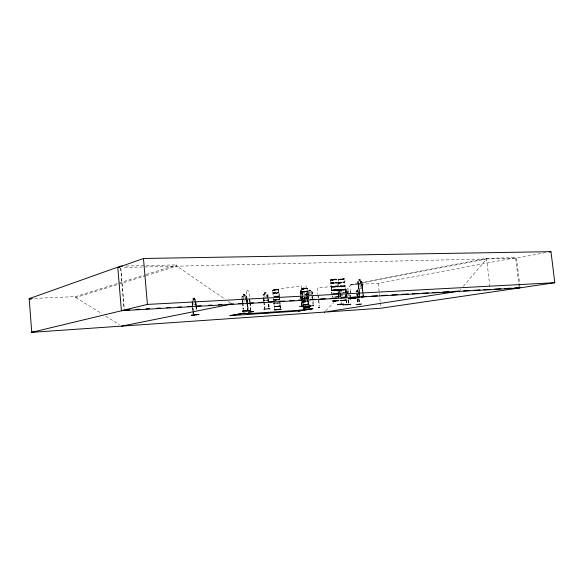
<?xml version="1.0" encoding="UTF-8"?>
<svg xmlns="http://www.w3.org/2000/svg" width="584" height="584" viewBox="0 0 584 584"><rect width="100%" height="100%" fill="white"/><g stroke="black" fill="none" stroke-linecap="round" stroke-linejoin="round"><path stroke-width="0.44" stroke-dasharray="2.92 2.19" d="M337.888 289.627L337.231 289.956M338.822 286.452L345.195 285.904L338.8 286.51L345.159 286.262L345.889 292.737M345.151 286.138L338.793 286.722L343.173 286.7L345.144 286.321L345.144 285.912L342.341 286.394M332.406 279.356L330.434 279.758L330.77 282.955L337.18 282.605L335.88 282.203L330.77 282.89L331.164 286.729L330.843 283.517L335.231 282.875L337.143 282.875L337.567 286.291L337.289 286.751L333.136 287.299M337.143 282.875L336.479 283.123M338.713 297.417L337.567 286.342M274.553 309.681L274.276 306.958L280.189 306.381L274.276 306.958L273.94 303.468L277.853 302.935M280.181 306.293L274.246 306.819L280.225 306.082L274.232 306.403M330.726 283.262L337.136 282.525M331.186 287.189L331.873 293.606L331.157 286.627L336.851 285.934M338.778 279.269L338.092 279.466L338.822 286.335M336.712 297.103L338.669 296.942L337.961 297.073M303.067 301.475L303.22 301.964L308.155 301.497M305.14 291.569L307.753 291.46L301.921 291.905L301.651 288.861L307.359 288.277M308.089 294.883L307.374 294.467L302.811 294.927M303.271 298.541L302.563 298.439L302.614 296.862M302.636 296.876L302.578 298.534M335.588 279.386L330.42 279.765L330.77 282.984M331.493 290.577L334.318 290.08M336.121 279.692L336.815 279.137L334.004 279.809M337.888 289.774L336.464 290.138M340.939 290.358C335.632 289.978 342.947 289.613 345.305 289.481M338.757 279.897L344.458 278.853L343.144 279.495M301.614 288.941L302.855 288.934M303.811 298.548L308.418 298.03L304.293 297.971M276.356 299.862L273.524 299.869L279.181 299.125M347.641 297.066L347.692 295.606M331.164 286.627L337.552 286.394L331.15 287.102L333.953 286.554M340.406 296.767L340.53 295.314L340.472 296.811M331.113 286.978L337.516 286.16M331.559 290.416L332.172 290.482M333.719 290.679L331.588 290.796L334.34 290.263M334.668 293.504L338.282 293.212L336.975 293.438M338.457 283.094L344.786 282.364L343.604 282.51M273.889 302.972L273.94 303.454M307.761 291.438L306.49 291.095L302.198 291.774M308.096 294.869L306.228 294.898M274.181 306.637L280.218 306.053L279.838 302.913M357.999 295.643L358.109 294.424M338.428 282.766L344.815 282.233L338.443 282.977M279.218 296.336C281.597 288.752 270.158 298.074 272.626 290.036M362.014 288.022L361.832 281.743L361.343 281.145L358.211 281.284L357.89 281.926L358.211 281.284M336.807 279.262L336.158 279.188M195.968 306.25L196.253 304.534M272.903 293.095L278.911 292.715L276.101 292.832M330.741 283.16L337.165 282.649L330.748 283.328L333.566 282.802M338.764 279.897L338.078 279.481L339.91 279.634M338.173 279.765L340.005 279.539M337.486 286.094L336.844 285.941M338.399 282.897L338.676 282.481M356.809 291.496L356.685 292.066L356.809 291.496L357.904 291.175L358.123 291.635M332.165 290.087L337.815 289.525L336.231 290.095M278.897 292.774L272.969 293.54L273.254 296.438M332.084 293.475L338.282 293.197L333.092 293.511M312.601 296.212L312.279 297.818L308.593 298.183L307.899 296.679M268.319 298.877L267.983 300.534L264.202 300.862L263.501 299.293M339.457 289.956L340.472 289.898M246.762 302.446L247.12 300.782M335.793 297.147L338.567 296.65L332.895 297.139M307.739 291.547L308.089 294.774L307.52 294.883M340.195 279.772L339.457 279.663L344.407 278.948L340.092 279.174M338.435 282.634C341.019 282.612 347.998 283.006 343.779 278.758M344.691 281.992L340.406 282.174M342.312 286.175L345.078 285.7L344.764 282.532L339.676 283.291M343.509 289.941L345.531 289.562L344.881 289.204M331.515 290.263L337.26 289.846M338.063 279.51L338.727 279.583M303.709 298.563L308.294 297.701M276.546 289.591L278.597 289.569L277.801 289.409M300.249 292.54L300.468 291.993L301.563 305.527M307.746 291.533L301.453 292.058L301.366 290.474L300.702 290.496M343.604 289.423L345.538 289.547M278.897 292.788L272.932 293.387L277.809 292.657M356.919 291.993L357.101 291.445M345.786 292.569L345.589 292.504M344.217 289.664L344.049 289.679M335.362 279.466L335.092 279.451M307.753 298.183L307.031 298.263M345.859 296.803L345.319 291.613L345.859 291.095M345.29 291.591L345.472 291.08M277.524 289.744L278.561 289.62L272.932 290.138M276.356 299.899L278.166 299.709L277.714 299.687M340.669 296.57L340.114 291.285L339.837 290.737L338.238 290.693L338.048 291.219M338.078 291.241L338.253 290.744M195.443 303.293L194.91 304.724L193.706 304.899L192.939 303.658L192.727 301.329M345.94 296.351L343.523 296.344M332.778 290.759L333.201 290.635M302.972 289.022L304.979 288.752M274.363 290.35L273.954 290.314L276.174 290.058M275.663 300.139L275.006 300.271M300.862 292.073L301.892 305.512M338.669 290.766L338.53 289.197L339.048 297.402M263.128 294.964L263.618 294.373M242.601 303.979L241.871 296.811L243.426 296.103L243.273 294.475L244.886 294.343L245.039 295.971L245.835 296.511L246.127 299.548M241.915 296.833L242.411 296.241M459.783 290.445L460.951 289.073M463.287 286.335L486.625 258.931L350.801 285.109L343.253 292.832M192.654 300.556L193.253 299.906L193.019 298.19L193.216 299.906M325.653 310.841L333.822 302.476M338.851 297.329L342.625 293.475M337.895 289.949L336.202 289.949M307.425 288.445L302.848 288.941M305.176 298.22L302.563 298.424L307.301 298.168M278.991 299.526L279.553 299.307L278.166 299.154M277.108 299.672L273.743 299.913M309.046 291.817L308.315 292.416L308.608 295.336M306.629 293.526L307.775 304.914M306.053 299.351L307.841 298.387M263.223 295.927L263.669 295.891M268.698 306.965L267.611 295.533L268.888 308.71M268.034 295.511L267.589 295.548M279.532 299.534L277.867 299.84M276.546 289.576L272.582 290.058L274.524 290.277M246.411 297.424L246.857 297.387M272.786 290.087L275.013 289.73M272.976 290.416L273.159 290.182M273.925 290.365L274.838 290.284L274.305 290.153M277.028 289.795L277.086 289.708M276.867 289.62L278.546 289.803L273.976 290.409M273.071 292.891L275.677 292.912M278.517 289.503L278.816 292.409L277.809 292.657M274.911 299.979L273.524 299.891L274.093 299.826M306.191 288.584L301.702 289.146L307.396 288.627L305.972 288.532M275.779 300.183L275.203 300.264M302.855 289.058L303.563 288.949L301.673 289.029L307.432 288.372L305.695 288.671M303.57 288.963L302.884 289.219M277.823 299.504L279.444 299.22M279.517 299.716L274.962 300.22M330.712 279.999L332.661 280.035L330.442 279.838L331.69 279.597M331.967 279.962L332.398 279.918M331.916 279.962L332.624 280.028L332.106 280.137M335.019 279.429L336.53 279.283M334.982 279.481L335.457 279.364M336.515 279.269L334.844 279.101L335.559 279.072M307.366 288.335L307.666 291.161L300.432 292.051M307.724 291.358L302.008 292.263L302.665 298.95M338.129 279.575L340.1 279.188M339.771 279.824L339.574 279.802M343.195 279.123L342.757 279.152L343.144 279.115M308.009 294.577L303.972 294.949M338.508 283.189L343.604 282.51M302.643 298.329L303.673 298.249M337.479 286.058L334.698 286.525M337.523 286.262L331.135 286.912M306.695 298.227L307.177 298.234L306.804 298.212M308.337 297.825L307.717 297.891M332.909 290.584L333.435 290.511M333.471 290.62L332.807 290.774L337.866 290.153M307.002 301.475L302.906 301.694L303.972 301.49M302.972 301.906L305.381 301.519M340.508 290.08L339.246 290.409L344.246 290.036M340.633 290.292L342.713 290.051M340.698 290.284L341.326 290.226M343.764 289.774L344.246 289.715M302.826 299.833L303.271 305.125L303.789 304.592L308.746 304.125M305.833 304.833C296.088 305.403 319.039 303.184 303.841 305.162L309.067 304.447L307.279 304.476M345.816 292.548L345.129 292.73M306.454 304.636L309.053 304.549L306.622 305.125M34.566 298.409L75.708 296.584L145.358 274.736M146.226 274.465L176.704 264.91L176.806 266.107L225.234 299.38M75.708 296.584L75.781 297.512L145.241 275.918M146.109 275.648L176.806 266.107M357.131 291.401L356.933 289.971L357.437 289.876M356.824 291.54L356.977 289.963M357.904 291.226L357.444 289.825L357.824 291.737M357.152 291.927L357.591 291.803M357.437 294.613L357.875 294.489M273.064 292.891L278.904 292.65L272.947 293.212M342.772 278.984L343.713 279.072M342.815 279.152L343.144 279.079M306.177 288.525L305.994 288.613M273.4 296.373L274.254 296.205M278.729 296.416L279.24 296.256L276.444 296.322M338.669 282.481L340.414 282.174M274.078 299.599L273.896 299.804M278.488 299.614L279.006 299.548L277.962 299.548M277.699 299.745C279.094 299.409 270.669 300.497 275.195 300.256M276.772 299.782L277.926 299.716M344.48 286.496L344.903 286.401M331.734 290.182L332.785 290.146M274.356 302.957L273.852 303.103L277.437 302.928M332.734 290.255L331.537 290.387L334.282 289.708M339.428 289.722L344.859 289.116L340.443 289.533M339.443 289.919L339.881 289.868M279.692 302.972L273.947 303.468M339.486 290.277L339.91 290.19M302.797 298.402L307.724 297.869M343.903 289.584L345.509 289.248L344.801 289.467M344.151 289.737L342.698 289.898M344.815 289.627L344.1 289.752L345.502 289.394M306.812 298.103L307.177 298.234M308.367 298.081L306.637 298.059M307.826 298.387L308.367 298.256L308.06 295.11M337.946 293.037L335.406 293.416M359.109 281.24L358.934 279.524L360.262 279.466L360.401 281.196M360.219 279.473L361.423 284.999L360.905 286.401L359.671 286.459L358.861 285.116L358.525 281.904L359.123 281.305L358.934 279.524M361.306 281.152L361.832 281.743M359.408 291.671L358.481 282.919L359.291 291.693M350.801 285.109L350.75 284.642L486.56 258.354L515.621 257.69L519.11 286.824M362.978 295.884L361.715 282.773L363.19 296.738M363.46 295.847L362.08 282.758L363.343 295.869M362.314 286.342L362.051 288.073L358.934 288.226L357.809 281.911L359.109 293.46M350.75 284.642L378.264 283.408L515.621 257.69M545.682 252.653L515.687 258.252L122.319 267.472M273.151 290.182L277.254 289.722M274.794 290.27L272.969 290.423L273.4 290.423M278.05 289.781L276.889 289.854M336.128 279.692L334.019 280.006M338.771 279.262L342.509 278.816M339.406 279.481L338.114 279.641M343.137 279.298L343.728 279.203M348.779 294.007L348.487 291.518M350.714 298.066L350.363 291.423L350.677 296.402M336.486 283.123L330.836 283.583M302.935 289.153L303.461 289.109M274.071 299.599L275.955 299.337M274.078 299.804L278.787 299.322M307.469 294.686L305.6 294.949M278.51 299.753L279.021 299.672M333.449 290.722L331.763 290.474M336.625 290.219L337.216 290.131M340.443 289.62L339.406 289.89M339.859 289.839L341.998 289.701M344.239 290.036L345.509 289.715L344.91 289.671M303.14 298.147L304.3 298.052M307.286 298.044L307.812 298.066M193.019 298.19L194.348 298.001L195.37 302.512M196.261 304.687L195.384 299.526L192.333 299.979L191.968 300.636M331.675 279.473L336.158 279.174M193.304 300.461L194.516 300.278L194.793 303.388L193.581 303.563M335.515 279.488L332.106 279.955M339.399 279.481L344.414 279.137M339.742 279.772L340.041 279.583M343.151 279.495L339.326 279.889M273.655 290.087L274.305 289.993M302.746 288.905L303.381 288.81M332.391 286.35L333.114 286.248M274.254 296.205L279.181 295.993M274.246 296.409L279.24 296.132L277.546 296.416M332.771 290.117L333.508 290.044M336.574 289.861L333.289 290.525M336.625 290.233L335.085 290.306L335.888 290.212M340.457 289.744L342.815 289.489M342.669 289.686L344.188 289.489M340.501 290.08L342.02 289.883M343.48 289.671L344.202 289.576M277.772 299.694L278.488 299.497M307.323 298.475L305.972 298.643M275.546 302.957L273.874 303.271L278.845 302.928M345.75 293.015L345.75 289.613C347.334 290.482 347.283 293.241 347.67 295.599M339.793 290.744L340.399 294.518M338.362 292.146L338.859 297.402L338.537 293.905M340.487 296.562L340.034 292.19L340.815 296.548M346.962 291.175L347.276 291.657M345.662 295.577L346.1 297M338.815 296.796L338.45 295.278L338.815 296.796L340.45 296.76M300.68 290.445L300.906 292.066M301.366 290.474L301.804 295.577M300.833 292.022L300.417 292M301.475 292.058L302.052 294.862M302.169 292.657L303.549 306.396M300.541 293.518L301.738 305.534M302.95 298.716L302.439 293.591L301.811 293.716M302.57 298.453L301.052 298.38L300.694 296.789M298.271 299.249L302.709 298.679M332.398 279.364L334.844 279.115M335.179 279.254L336.778 279.437M332.435 279.67L333.238 279.575M331.989 280.072L332.566 280.028M276.159 289.949L276.904 289.971M334.311 282.802L337.107 282.357L336.742 279.123M304.979 288.759L305.709 288.781M341.633 286.204C333.515 287.649 344.115 284.488 345.188 285.89M341.662 286.423L338.881 286.905L339.538 293.204M333.493 290.014L337.851 289.737L336.45 290.073L337.676 290.058M342.684 289.774L343.494 289.788M342.713 290.036L343.516 289.956M277.101 299.592L279.524 299.709L279.283 297.168M304.315 298.198L305.045 298.212M307.286 304.476L303.279 305.14M334.004 279.824L332.019 279.962M334.019 280.006L331.69 280.189M340.786 279.481L341.618 279.51M274.998 289.613L276.539 289.474M334.303 289.919L335.136 289.832M275.655 296.402L279.101 295.84M335.099 290.43L333.114 290.584M344.918 289.671L341.071 289.919M342.844 289.81L340.684 290.175L341.231 290.131M304.687 294.664L305.439 294.591M275.969 299.534L276.743 299.461M342.312 292.693L345.611 292.482M277.137 299.935L275.611 300.081M305.016 297.884L307.702 297.679M305.206 298.541L305.958 298.482M335.034 297.066L338.574 296.694M308.892 290.255L310.352 290.109L310.856 295.117M313.374 303.994L312.177 292.015L311.622 291.511L307.972 291.876L307.476 292.482L308.264 300.22M309.097 292.343L310.564 292.197M307.578 293.431L308.016 293.38L308.527 298.482M311.827 293.015L312.257 292.956M264.231 300.804L267.947 300.475L267.859 294.555M305.089 304.702L305.819 304.636M306.469 304.841L309.024 304.753M276.721 299.263L278.174 299.147M276.334 299.665L273.575 299.818M276.758 299.607L277.517 299.526M275.582 299.818L276.341 299.753M305.797 298.147L307.739 298.001M304.454 298.366L305.184 298.293M306.549 298.249L305.812 298.314L307.206 298.205M305.498 301.461L302.899 301.534M304.519 291.657L302.191 291.774M305.155 291.766L307.724 291.599L303.191 292.321L301.913 291.949L304.534 291.854M335.114 289.62L336.632 289.511M342.815 289.489L343.611 289.394M333.442 290.299L336.691 290.065M333.5 290.766L334.289 290.701M243.937 301.037L245.441 300.913M333.931 287.233L331.201 287.24L337.53 286.613M247.244 301.811L246.703 296.416L246.127 295.884L245.032 295.978L244.871 294.351M242.404 296.249L246.119 295.935M357.861 291.182L358.065 291.664M305.096 304.702L303.264 304.724M277.51 299.431L278.203 299.38M277.524 299.541L279.473 299.475M277.531 299.709L278.181 299.643M274.911 300.001L275.604 299.935M304.454 298.285L302.855 298.431M335.961 289.912L337.859 289.744M332.741 290.467L333.464 290.423L332.741 290.503M341.071 289.839L339.793 289.985M340.377 290.087L341.092 290.044L339.808 290.138M276.531 289.467L277.816 289.416M342.501 278.809L343.786 278.75L343.209 278.772M358.956 288.168L362.051 288.014M358.481 282.919L357.999 282.955L359.036 291.686M361.598 282.795L362.08 282.758M274.896 299.782L273.896 300.008M303.264 298.57L303.819 298.519M344.691 292.708L345.874 292.701M332.157 290.518L332.749 290.467M344.312 289.379L345.283 289.328M339.684 283.291L338.486 283.182M125.969 266.048L176.704 264.91M331.661 279.999L330.654 280.006M274.524 306.425L280.13 305.812L274.531 306.425M195.348 299.526L195.808 300.088M278.772 299.351L279.203 299.315M307.739 298.183L308.133 298.19M307.739 298.015L308.126 297.906M307.432 294.657L308.009 294.613M331.748 290.62L332.172 290.628M346.962 295.592L346.349 295.584L345.896 294.394M339.392 290.102L339.815 290.109L339.406 290.131M331.734 290.263L332.157 290.27M339.457 290.43L339.851 290.438M301.906 288.941L302.315 288.949M337.231 289.576L337.654 289.584M345.443 291.131L347.005 291.168M338.705 290.014L339.114 290.022M338.508 289.255L339.216 289.219L339.998 294.102M338.654 289.511L339.063 289.525M336.165 279.378L336.567 279.4M300.913 292.599L301.512 292.635M300.891 291.292L301.271 291.314L300.833 290.766M308.739 304.125L308.688 301.366M340.122 296.942L339.764 295.373M338.413 282.853L344.721 281.984M75.781 297.512L101.857 313.717M105.689 316.097L119.501 324.675M228.213 301.432L230.446 302.965M311.608 291.562L312.126 292.044M301.994 292.161L302.198 292.672M307.951 296.665L308.629 298.125M242.338 301.169L243.024 302.702M357.204 294.679L357.561 295.76M300.745 296.781L301.11 298.322M357.415 297.285L356.912 294.365M348.728 293.168L349.21 296.482M348.896 294.84L349.144 296.489M516.533 258.252L519.957 286.795M486.56 258.354L490.086 288.474M378.264 283.408L380.25 302.016M380.345 302.899L380.819 307.33M359.496 292.548L359.868 296.044M359.379 292.569L359.751 296.066M359.131 292.562L359.503 296.066M359.007 298.833L359.481 303.344M358.204 292.416L358.532 295.511L358.145 292.438M358.861 298.847L359.357 303.381M358.737 298.877L359.211 303.395M357.167 293.774L358.109 302.76M357.021 293.781L357.985 302.789M356.897 293.818L357.839 302.804M348.327 300.234L348.597 302.804M348.144 300.234L348.451 302.826M347.21 291.679L347.458 294.029M348.006 300.256L348.276 302.826M347.173 294.416L346.363 289.642M346.838 294.409L346.553 291.657L345.94 291.642L346.224 294.402M346.035 294.679L346.181 296.789M346.626 301.089L346.808 302.811M346.042 296.803L345.859 295.088L345.998 296.781M346.662 302.826L346.487 301.103L346.626 302.811M346.305 301.103L346.487 302.826M341.801 292.314L341.085 285.43L317.17 288.094L317.784 294.095M341.888 293.175L342.246 296.621M341.625 294.584L341.83 296.38M341.173 301.797L341.443 304.425M339.654 294.095L339.362 291.285L338.72 291.263L339.012 294.081M318.338 295.351L319.426 306.038M317.871 294.957L319.017 306.082M312.133 292.044L312.382 294.548M312.257 297.241L313.112 305.731M311.637 295.037L311.345 292.117L310.513 291.671L310.403 290.051L308.834 290.212L309.396 295.263M308.615 299.322L309.206 305.271M308.345 301.067L308.775 305.308M307.323 298.767L306.067 285.758L303.519 287.912L304.614 298.789M307.461 299.614L307.943 304.899M306.68 293.497L307.826 304.885M304.49 297.059L304.658 298.76M304.746 299.614L305.337 305.556M304.585 299.628L305.206 304.738M304.286 297.11L304.454 298.804M304.541 299.658L305.052 304.753M303.038 299.57L303.636 305.549M302.738 298.95L301.432 285.904L278.415 289.007L279.123 296.212M302.709 299.577L303.308 305.563M302.957 305.162L302.424 299.877L302.884 305.162M301.928 296.84L302.089 298.417M300.724 290.438L301.205 295.548M301.337 296.818L301.49 298.395M279.648 298.351L279.897 300.096M279.904 300.964L280.663 307.921M280.181 306.403L280.444 309.126M279.094 296.665L279.51 300.147M279.524 301.016L280.276 307.972M273.443 298.417L273.889 302.884M269.136 306.928L267.91 294.533L267.333 294L263.581 294.321L263.07 294.942L263.479 298.563M267.333 297.643L267.041 294.621L266.187 294.154L266.085 292.474L264.472 292.613L264.625 294.234M266.53 297.716L266.238 294.694L264.734 294.825L265.026 297.847M264.537 292.657L264.683 294.285L263.932 294.891L264.151 297.161M263.866 297.636L264.18 301.161M264.289 302.03L264.859 308.199M263.421 297.672L263.756 301.191M263.844 302.067L264.435 308.228L263.99 303.841M263.567 299.446L263.902 302.957M249.777 299.074L250.069 301.738M250.113 302.592L250.821 309.637M249.901 301.753L248.915 291.379L246.156 289.62L246.908 297.519M249.988 302.629L250.653 309.651M249.697 299.972L249.864 301.731M249.945 302.607L250.616 309.637M247.346 300.315L248.251 309.403M246.988 298.395L248.076 309.425M247.361 302.68L247.996 309.754M246.652 296.446L247.054 300.782M246.667 300.074L246.996 303.6M247.083 304.483L247.667 310.659M246.631 300.088L246.798 301.848M246.886 302.731L247.558 309.79M245.316 299.614L245.032 296.577L243.528 296.701L243.813 299.738M243.331 294.526L242.864 298.285M242.878 302.176C242.981 296.154 241.265 296.256 242.462 302.205M242.995 303.052L243.55 309.243M242.55 303.089L243.134 309.272L242.688 304.863M196.341 305.593L196.669 309.213M195.771 300.088L196.144 304.695M196.224 305.593L196.553 309.213M195.735 302.935L195.903 304.738M195.983 305.644L196.392 310.17M195.625 302.935L195.947 306.549M196.034 307.454L196.275 310.17M194.311 298.001L194.465 299.723M192.581 303.395L193.231 310.615M193.319 311.513L193.559 314.221M192.472 303.395L193.121 310.615M193.202 311.52L193.443 314.221M192.092 301.541L192.552 307.053M192.632 307.958L193.041 312.469M192.012 301.526L192.275 305.257M192.355 306.155L192.764 310.666M192.844 311.564L193.092 314.272M120.815 268.29L124.319 310.082M120.684 267.961L124.144 309.206M348.414 291.533A1.73 1.321 79.5 0 1 348.159 289.102A1.73 1.321 79.5 0 1 350.035 289.007A1.73 1.321 79.5 0 1 350.291 291.438M194.122 298.366L193.348 298.49L193.392 299.037L194.173 298.92L194.122 298.366M310.119 290.401L309.177 290.489L309.228 291.014L310.17 290.92L310.119 290.401M265.837 293.365L264.873 293.453L264.822 292.912L265.786 292.825L265.837 293.365M244.587 294.701L243.616 294.781L243.667 295.322L244.638 295.241L244.587 294.701M360.766 285.029L359.525 285.087L359.189 281.875L360.423 281.824L360.766 285.029M360.051 280.4L359.255 280.437L359.197 279.86L359.992 279.831L360.051 280.4M346.312 290.423L345.867 289.919L346.312 290.423M332.252 297.344L332.092 295.789L332.245 297.344M302.337 299.001L301.986 295.475L302.271 298.993"/><path stroke-width="0.88" d="M355.984 304.717L360.146 304.359M299.475 306.607L303.811 306.104M348.721 304.242L344.575 304.768L348.633 304.286M337.399 304.673L341.56 304.176L337.406 304.636M333.844 301.103L332.865 301.001M359.43 296.971L357.576 297.249L359.284 296.928M343.793 300.439L345.94 300.074M194.618 315.126L191.318 315.258L194.764 315.104M266.706 312.798L265.727 312.929M266.998 312.849L267.976 312.644M337.756 300.432L338.713 300.526M281.349 309.316L279.262 309.235M340.326 300.607L343.793 300.446M269.151 312.637L268.173 312.768M318.754 307.272L319.36 307.454M263.851 309.294L264.749 308.914M242.813 311.221L243.586 310.849M243.608 310.834L242.542 311.243M313.542 305.812L313.688 305.512M359.182 297.168L349.977 298.818L359.605 297.147M357.612 297.256L358.153 297.336L348.509 298.796M348.553 298.796L349.086 298.869M242.747 311.192L243.652 310.878M269.093 308.797L269.983 308.454L269.29 308.783M243.316 311.031L248.156 310.615L243.221 311.053M247.718 310.79L248.857 310.418L247.988 310.761M29.273 299.614L32.273 298.534M324.653 312.082L31.74 332.332L29.2 298.65L120.53 266.165L122.341 266.129M274.721 309.834L275.064 309.754M117.8 267.574L143.474 258.478L550.982 251.667L554.8 282.707L519.249 287.97L121.406 310.681L117.8 267.574L119.61 267.538M274.619 309.921L280.473 309.33L277.721 309.418M346.327 300.081L340.538 300.526M34.777 331.588L31.74 332.332L123.333 310.316M121.406 310.681L147.423 304.417L554.8 282.707M357.51 304.417L361.62 304.03M358.014 304.6L359.613 304.249M339.421 304.447L341.669 304.417M193.121 315.178L197.02 314.645M346.641 304.556L348.633 304.519M301.629 306.388L304.468 306.476M303.527 306.425L303.111 306.512M121.596 326.149L231.936 303.987M332.858 300.986L333.289 300.913M338.727 300.534L333.836 301.103M345.896 300.169L346.341 300.081M549.216 251.996L550.982 251.667M230.468 315.623L244.156 313.25L247.769 313.659L247.295 313.739L298.008 310.345L313.046 308.695L298.497 311.097M348.794 304.519L346.779 304.556M269.341 308.68L264.501 309.118M301.957 305.892L301.578 305.921L302.016 306.366M350.247 298.818L359.488 297.271M297.512 310.425L298.271 310.359M298.3 311.06L312.104 308.732M280.473 309.294L280.831 309.25M308.914 306.147L313.644 305.556M275.049 309.746L278.48 309.359M333.274 300.913L337.764 300.424M338.297 300.621L336.975 300.811M304.651 307.929L303.592 308.118L309.316 307.593L304.636 307.929M308.257 307.79L308.819 307.637M198.772 314.594L195.501 314.681L198.991 314.55M319.171 307.41L319.609 307.359M275.56 309.666L276.21 309.586M342.64 304.87L343.151 304.826M278.816 309.608L279.466 309.52M339.53 304.687L343.75 304.154L339.632 304.658M301.227 306.184L303.008 305.943M301.475 306.615L305.87 306.14M269.428 312.608L270.414 312.484M278.086 309.688L278.816 309.593M247.769 313.659L242.477 313.396L229.694 315.674L298.986 311.017M318.791 307.33L319.404 307.491M343.633 304.855L342.976 304.695M335.347 300.972L336.172 300.884M245.769 310.995L250.711 310.462M248.594 312.119L253.346 311.564M248.594 312.111L253.346 311.622M336.238 300.548L337.048 300.475M334.552 301.052L335.347 300.986M245.265 310.527L246.82 310.381M307.491 307.629L308.155 307.586M365.285 296.395L361.897 296.971M126.027 310.002L129.648 309.797M135.984 309.44L139.693 309.213M145.942 308.87L149.643 308.644M156.804 308.257L160.425 308.053M166.761 307.688L170.44 307.469M177.624 307.075L181.244 306.87M187.581 306.505L191.238 306.293M197.538 305.943L201.188 305.731M208.4 305.322L212.043 305.118M218.358 304.76L221.986 304.556M228.315 304.198L233.425 303.95M238.308 303.629L243.44 303.388M248.901 303.074L253.456 302.819M258.916 302.505L264.377 302.198M269.268 301.87L274.392 301.629M279.291 301.3L284.408 301.059M289.868 300.745L294.424 300.49M299.884 300.176L305.344 299.869M310.25 299.548L315.36 299.3M319.915 299.037L325.376 298.731M330.836 298.417L336.296 298.11M340.852 297.855L346.312 297.541M350.867 297.285L356.328 296.971M360.883 296.716L366.343 296.402M371.804 296.095L377.264 295.781M381.279 295.511L387.28 295.212M391.835 294.957L397.295 294.643M401.85 294.387L408.223 294.022M412.238 293.759L418.232 293.453M422.254 293.19L428.247 292.891M432.802 292.628L439.175 292.27M442.818 292.058L449.191 291.701M453.213 291.431L459.199 291.131L324.397 312.126L380.914 308.221L519.249 287.97M463.63 290.876L469.828 290.525M473.719 290.306L480.07 289.949M483.698 289.744L490.224 289.627M494.582 289.124L500.933 288.766M504.561 288.562L511.051 288.182M514.54 288L520.067 287.686M361.459 296.854L363.598 296.716M29.2 298.65L30.989 298.57M308.688 307.542L309.089 307.527M340.494 300.68L340.91 300.68M332.844 301.118L333.26 301.118M346.816 304.775L350.86 304.264L346.714 304.746M244.156 313.25L244.119 312.856L243.258 313.345M143.474 258.478L147.423 304.417M303.111 307.899L307.717 307.461M305.695 306.425L310.454 305.972L305.666 306.374"/></g></svg>
